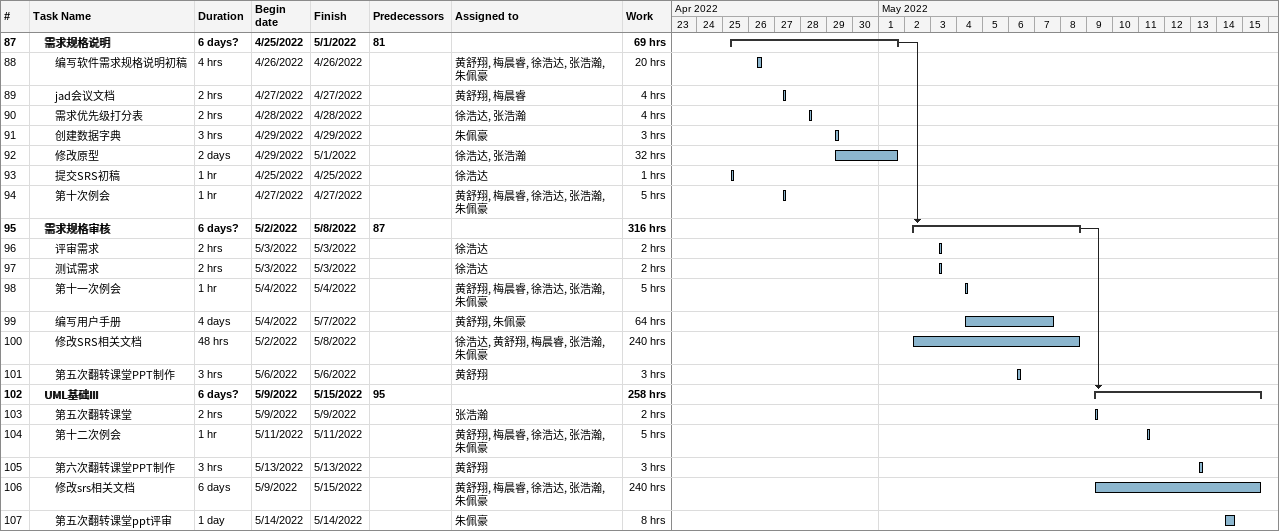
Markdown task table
| ID | Level | Task | Duration | Start | Finish | Predecessors | Resources | Work (h) |
|---|---|---|---|---|---|---|---|---|
| 87 | 2 | **需求规格说明** | 6d? | 2022-04-25 | 2022-05-01 | 81 |  | 69 |
| 88 | 3 | 编写软件需求规格说明初稿 | 4h | 2022-04-26 | 2022-04-26 |  | 黄舒翔, 梅晨睿, 徐浩达, 张浩瀚, 朱佩豪 | 20 |
| 89 | 3 | jad会议文档 | 2h | 2022-04-27 | 2022-04-27 |  | 黄舒翔, 梅晨睿 | 4 |
| 90 | 3 | 需求优先级打分表 | 2h | 2022-04-28 | 2022-04-28 |  | 徐浩达, 张浩瀚 | 4 |
| 91 | 3 | 创建数据字典 | 3h | 2022-04-29 | 2022-04-29 |  | 朱佩豪 | 3 |
| 92 | 3 | 修改原型 | 2d | 2022-04-29 | 2022-05-01 |  | 徐浩达, 张浩瀚 | 32 |
| 93 | 3 | 提交SRS初稿 | 1h | 2022-04-25 | 2022-04-25 |  | 徐浩达 | 1 |
| 94 | 3 | 第十次例会 | 1h | 2022-04-27 | 2022-04-27 |  | 黄舒翔, 梅晨睿, 徐浩达, 张浩瀚, 朱佩豪 | 5 |
| 95 | 2 | **需求规格审核** | 6d? | 2022-05-02 | 2022-05-08 | 87 |  | 316 |
| 96 | 3 | 评审需求 | 2h | 2022-05-03 | 2022-05-03 |  | 徐浩达 | 2 |
| 97 | 3 | 测试需求 | 2h | 2022-05-03 | 2022-05-03 |  | 徐浩达 | 2 |
| 98 | 3 | 第十一次例会 | 1h | 2022-05-04 | 2022-05-04 |  | 黄舒翔, 梅晨睿, 徐浩达, 张浩瀚, 朱佩豪 | 5 |
| 99 | 3 | 编写用户手册 | 4d | 2022-05-04 | 2022-05-07 |  | 黄舒翔, 朱佩豪 | 64 |
| 100 | 3 | 修改SRS相关文档 | 48h | 2022-05-02 | 2022-05-08 |  | 徐浩达, 黄舒翔, 梅晨睿, 张浩瀚, 朱佩豪 | 240 |
| 101 | 3 | 第五次翻转课堂PPT制作 | 3h | 2022-05-06 | 2022-05-06 |  | 黄舒翔 | 3 |
| 102 | 2 | **UML基础III** | 6d? | 2022-05-09 | 2022-05-15 | 95 |  | 258 |
| 103 | 3 | 第五次翻转课堂 | 2h | 2022-05-09 | 2022-05-09 |  | 张浩瀚 | 2 |
| 104 | 3 | 第十二次例会 | 1h | 2022-05-11 | 2022-05-11 |  | 黄舒翔, 梅晨睿, 徐浩达, 张浩瀚, 朱佩豪 | 5 |
| 105 | 3 | 第六次翻转课堂PPT制作 | 3h | 2022-05-13 | 2022-05-13 |  | 黄舒翔 | 3 |
| 106 | 3 | 修改srs相关文档 | 6d | 2022-05-09 | 2022-05-15 |  | 黄舒翔, 梅晨睿, 徐浩达, 张浩瀚, 朱佩豪 | 240 |
| 107 | 3 | 第五次翻转课堂ppt评审 | 1d | 2022-05-14 | 2022-05-14 |  | 朱佩豪 | 8 |
